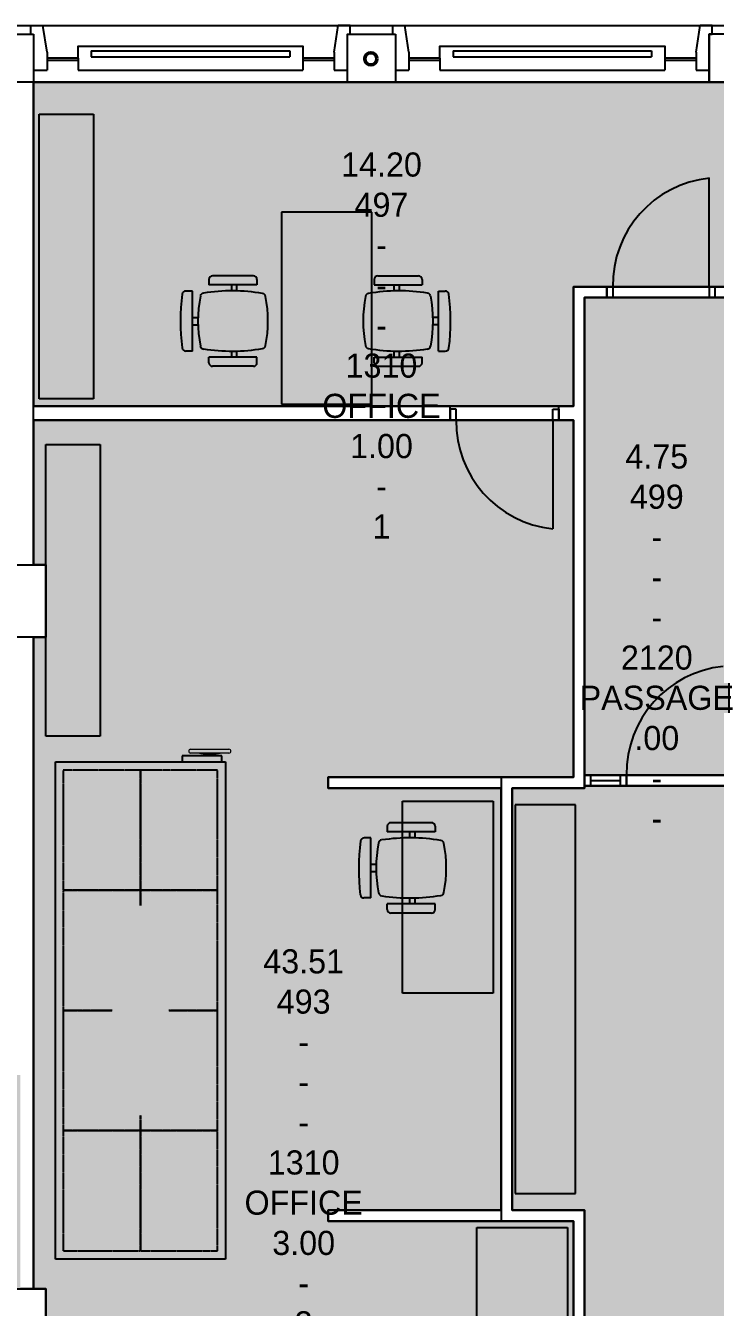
# Model space of a CAD drawing. Header units: millimetres. Extents: x -48614 to 110435, y -11020 to 74943.
# Drawn here: x 12606 to 18322, y 47426 to 58051 of the extents above; entities that cross this region are included whole.
import ezdxf

# ---------------------------------------------------------------- set-up
doc = ezdxf.new("R2010")
doc.units = ezdxf.units.MM
doc.header["$PDSIZE"] = 5
doc.linetypes.add('HIDDEN2', pattern=[4.7625, 3.175, -1.5875])
for name, color, linetype in [('BRICK_WALLS_P4', 1, 'Continuous'), ('COLUMNS_P5', 5, 'Continuous'), ('DR', 8, 'Continuous'), ('FURNITURE', 40, 'Continuous'), ('GROS$', 1, 'Continuous'), ('HL-TMP', 7, 'Continuous'), ('RM$', 5, 'Continuous'), ('RM$TXT', 5, 'Continuous'), ('SHOPFITTING', 4, 'Continuous'), ('WA', 6, 'Continuous'), ('WA_EXT', 7, 'Continuous'), ('WN', 4, 'Continuous')]:
    doc.layers.add(name, color=color, linetype=linetype)

msp = doc.modelspace()

# ---------------------------------------------------------------- hatches: boundary and pattern name
at = {"layer": 'HL-TMP', "true_color": 0x666666}
h = msp.add_hatch(color=251, dxfattribs=at)
h.paths.add_polyline_path([(-42888, 12736), (-47228, 12736), (-47228, 12581), (-47428, 12581), (-47428, 9981), (-42888, 9981)], flags=0)
h.paths.add_polyline_path([(-42888, 9266), (-42888, 9871), (-47228, 9871), (-47228, 9581), (-47428, 9581), (-47428, 6981), (-47228, 6981), (-47228, 6831), (-42888, 6831)], flags=0)
h.paths.add_polyline_path([(-5258, 3071), (-8418, 3071), (-8418, -2874), (-5258, -2874)], flags=0)
h.paths.add_polyline_path([(6362, 3071), (3202, 3071), (3202, -2859), (6362, -2859)], flags=0)
h.paths.add_polyline_path([(31772, 9581), (31747, 9581), (30172, 9581), (24672, 9581), (24672, 7598), (24838, 7198), (25639, 6397), (26039, 6231), (30405, 6231), (30805, 6397), (31607, 7198), (31772, 7598)], flags=0)
h.paths.add_polyline_path([(31772, 43464), (31607, 43864), (30805, 44665), (30405, 44831), (26039, 44831), (25639, 44665), (24838, 43864), (24672, 43464), (24672, 41481), (26272, 41481), (31772, 41481)], flags=0)
h.paths.add_polyline_path([(-26728, 43464), (-26893, 43864), (-27695, 44665), (-28095, 44831), (-32461, 44831), (-32861, 44665), (-33662, 43864), (-33828, 43464), (-33828, 41081), (-32228, 41081), (-32228, 41481), (-26728, 41481)], flags=0)
h.paths.add_polyline_path([(-26728, 9581), (-33828, 9581), (-33828, 7598), (-33662, 7198), (-32861, 6397), (-32461, 6231), (-28095, 6231), (-27695, 6397), (-26893, 7198), (-26728, 7598)], flags=0)
h.paths.add_polyline_path([(79131, 39384), (73720, 42522), (73018, 41311), (72967, 41224), (74182, 40520), (74682, 40230), (74682, 36332), (72967, 35337), (73720, 34040), (79131, 37177), (79774, 38281)], flags=0)
h.paths.add_polyline_path([(-3017, 35830), (-7028, 35146), (-7028, 32215), (-2628, 31465), (-2628, 32864), (-5578, 33367), (-5578, 33995), (-2785, 34471)], flags=0)
h.paths.add_polyline_path([(4972, 35146), (572, 35896), (572, 34498), (3522, 33995), (3522, 33367), (730, 32891), (962, 31532), (4972, 32215)], flags=0)
h.paths.add_polyline_path([(-21428, 30826), (-17703, 30826), (-17703, 30736), (-17675, 30736), (-17675, 27736), (-14934, 27736), (-14928, 27736), (-14928, 27581), (-14673, 27581), (-14673, 24981), (-14928, 24981), (-14928, 24581), (-14673, 24581), (-14673, 21981), (-14928, 21981), (-14928, 21581), (-14673, 21581), (-14673, 18981), (-14928, 18981), (-14928, 18581), (-14673, 18581), (-14673, 15981), (-14928, 15981), (-14928, 15581), (-14673, 15581), (-14673, 12981), (-14928, 12981), (-14928, 12803), (-19273, 12803), (-19273, 12826), (-21428, 12826)], flags=0)
h.paths.add_polyline_path([(12562, 46981), (12172, 46981), (12172, 47581), (12562, 47581), (12562, 49351), (8647, 49351), (8647, 41191), (12272, 41191), (12272, 41681), (12562, 41681)], flags=0)
h.paths.add_polyline_path([(322, 3071), (-2378, 3071), (-2378, 841), (-2378, -1759), (-2378, -3054), (322, -3054), (322, -359)], flags=0)
h.paths.add_polyline_path([(18437, 53689), (18437, 54756), (18437, 55796), (18322, 55796), (17237, 55796), (17237, 51839), (18437, 51839)], flags=0)
h.paths.add_polyline_path([(35012, 45726), (33772, 45726), (33772, 45581), (33473, 45581), (33473, 42981), (33772, 42981), (33772, 42581), (33527, 42581), (33527, 41481), (33772, 41481), (33772, 41191), (36562, 41191), (36562, 43301), (35012, 43301)], flags=0)
h.paths.add_polyline_path([(-35553, 41081), (-38828, 41081), (-40278, 41081), (-40278, 42031), (-40278, 43133), (-40278, 44404), (-40278, 47416), (-40278, 50416), (-40278, 53416), (-40278, 54836), (-40228, 54836), (-40228, 59416), (-40228, 63266), (-40228, 65226), (-42828, 65226), (-42828, 64931), (-42828, 62416), (-42828, 54836), (-42778, 54836), (-42778, 41451), (-42778, 41226), (-47428, 41226), (-47428, 39981), (-47228, 39981), (-47228, 36981), (-35553, 36981)], flags=0)
h.paths.add_polyline_path([(-26553, 41081), (-26728, 41081), (-32228, 41081), (-33828, 41081), (-34228, 41081), (-35503, 41081), (-35503, 36981), (-35228, 36981), (-35228, 36631), (-34228, 36631), (-34228, 36981), (-33828, 36981), (-33828, 36691), (-30578, 36691), (-30578, 36981), (-29978, 36981), (-29978, 36691), (-29366, 36691), (-26728, 36691), (-26728, 36981), (-26553, 36981)], flags=0)
h.paths.add_polyline_path([(24447, 41081), (24272, 41081), (23172, 41081), (18437, 41081), (18437, 41081), (17237, 41081), (10222, 41081), (1917, 41081), (-3973, 41081), (-6973, 41081), (-14728, 41081), (-14728, 46981), (-14828, 46981), (-14828, 47581), (-14728, 47581), (-14728, 52981), (-14828, 52981), (-14828, 53581), (-14728, 53581), (-14728, 57581), (-23328, 57581), (-23328, 56196), (-24428, 56196), (-24828, 56196), (-24828, 41081), (-25228, 41081), (-26328, 41081), (-26503, 41081), (-26503, 36981), (-24628, 36981), (-24628, 36883), (-16857, 36883), (-16857, 30826), (-16403, 30826), (-16403, 30736), (-17585, 30736), (-17585, 27916), (-17585, 27826), (-14928, 27826), (-14928, 27981), (-14328, 27981), (-14328, 30581), (-14928, 30581), (-14928, 30981), (-14328, 30981), (-14328, 33581), (-14928, 33581), (-14928, 33981), (-14328, 33981), (-14328, 36581), (-14928, 36581), (-14928, 36981), (-14728, 36981), (-14728, 37181), (-14328, 37181), (-14328, 36581), (-11728, 36581), (-11728, 37181), (-11328, 37181), (-11328, 36581), (-8728, 36581), (-8728, 37181), (-8328, 37181), (-8328, 36931), (-8150, 36931), (-8000, 36696), (-6057, 36696), (-5907, 36931), (-5728, 36931), (-5728, 37181), (-5328, 37181), (-5328, 36931), (-5150, 36931), (-5000, 36696), (-3057, 36696), (-2907, 36931), (-2728, 36931), (-2728, 37181), (-2328, 37181), (272, 37181), (672, 37181), (672, 36931), (852, 36931), (1002, 36696), (2945, 36696), (3095, 36931), (3272, 36931), (3272, 37181), (3672, 37181), (3672, 36931), (3852, 36931), (4002, 36696), (5945, 36696), (6095, 36931), (6272, 36931), (6272, 37181), (12272, 37181), (12672, 37181), (12672, 36981), (12872, 36981), (12872, 33836), (15532, 33836), (16377, 33836), (16377, 36981), (24447, 36981)], flags=0)
h.paths.add_polyline_path([(18437, 51557), (18437, 51749), (17237, 51749), (17237, 51731), (16637, 51731), (16637, 48231), (17237, 48231), (17237, 43683), (17237, 43683), (17237, 41081), (18437, 41081), (18437, 41680), (18437, 47456)], flags=0)
h.paths.add_polyline_path([(45417, 39581), (45172, 39581), (45172, 39726), (40672, 39726), (40672, 41081), (38172, 41081), (38062, 41081), (33772, 41081), (33172, 41081), (31772, 41081), (30172, 41081), (26272, 41081), (24497, 41081), (24497, 36981), (24672, 36981), (24672, 36691), (27922, 36691), (27922, 36981), (28522, 36981), (28522, 36691), (30734, 36691), (31772, 36691), (31772, 36981), (32172, 36981), (32172, 36836), (33172, 36836), (33172, 36981), (38172, 36981), (43472, 36981), (45172, 36981), (45172, 37431), (45417, 37431)], flags=0)
h.paths.add_polyline_path([(40672, 62416), (40672, 65226), (40225, 65226), (38172, 65226), (38172, 63616), (38172, 60616), (38172, 57616), (38172, 54616), (38172, 45254), (38172, 43983), (38172, 42481), (38172, 41191), (40672, 41191), (40672, 41416), (40672, 44416), (40672, 47416), (40672, 50416), (40672, 56416), (40672, 59416)], flags=0)
h.paths.add_polyline_path([(57087, 42327), (57087, 42377), (55725, 42377), (55725, 42327), (55725, 40877), (57087, 40877)], flags=0)
h.paths.add_polyline_path([(57087, 35685), (55725, 35685), (55725, 35635), (55725, 34185), (57087, 34185)], flags=0)
h.paths.add_polyline_path([(40672, 11416), (40672, 29416), (40672, 32446), (40672, 36871), (38172, 36871), (38172, 36346), (38172, 33646), (38172, 27616), (38172, 21616), (38172, 18616), (38172, 15616), (38172, 12581), (32172, 12581), (32037, 12581), (32037, 12509), (32037, 10061), (32037, 9981), (32172, 9981), (38172, 9981), (38172, 6188), (38172, 836), (38997, 836), (40672, 836)], flags=0)
h.paths.add_polyline_path([(22772, 9931), (21852, 9931), (21852, 9561), (21672, 9561), (21672, 9381), (21492, 9381), (21492, 8561), (22772, 8561)], flags=0)
h.paths.add_polyline_path([(17102, 4031), (16122, 4031), (16122, 3196), (17102, 3196)], flags=0)
h.paths.add_polyline_path([(-26553, 12581), (-26728, 12581), (-26728, 12581), (-26728, 12581), (-28493, 12581), (-29110, 13198), (-30245, 13198), (-30245, 13198), (-31445, 13198), (-32063, 12581), (-32836, 12581), (-33698, 12581), (-35503, 12581), (-35503, 9981), (-35178, 9981), (-35178, 9981), (-33828, 9981), (-26553, 9981)], flags=0)
h.paths.add_polyline_path([(-34048, 15698), (-35228, 15698), (-35228, 15581), (-35303, 15581), (-35303, 14166), (-35303, 12981), (-34048, 12981)], flags=0)
h.paths.add_polyline_path([(-40168, 29107), (-40168, 31306), (-42798, 31306), (-42798, 28747), (-42798, 25881), (-42798, 23396), (-42798, 21710), (-42798, 18889), (-42288, 18889), (-42288, 16231), (-42288, 12794), (-40168, 12794), (-40168, 12826), (-40168, 15891), (-38714, 15891), (-38714, 16791), (-38935, 16791), (-40168, 16791), (-40168, 20788)], flags=0)
h.paths.add_polyline_path([(4694, -4072), (3582, -4072), (3582, -5174), (4693, -5174)], flags=0)
h.paths.add_polyline_path([(31852, 12581), (31747, 12581), (31747, 12756), (30117, 12756), (30117, 12581), (30007, 12581), (29626, 12984), (29314, 13315), (29232, 13401), (27332, 13401), (27212, 13401), (26819, 12984), (26437, 12581), (26327, 12581), (26327, 12756), (24697, 12756), (24697, 12581), (24537, 12581), (24537, 9981), (24697, 9981), (30172, 9981), (30172, 9581), (31747, 9581), (31747, 9981), (31852, 9981)], flags=0)
h.paths.add_polyline_path([(42572, 73381), (42372, 73381), (42372, 74331), (38172, 74331), (38172, 65336), (40225, 65336), (40772, 65336), (40772, 65631), (41172, 65631), (41172, 65331), (42322, 65331), (42322, 66281), (42522, 66281), (42522, 67281), (42372, 67281), (42372, 67881), (42522, 67881), (42522, 71781), (42372, 71781), (42372, 72037), (39851, 72037), (39851, 70504), (40788, 70504), (40788, 70474), (40788, 67281), (39826, 67281), (39826, 71615), (39827, 72062), (42372, 72062), (42372, 72381), (42572, 72381)], flags=0)
h.paths.add_polyline_path([(22572, 26446), (21487, 26446), (21487, 25512), (21487, 25476), (22572, 25476)], flags=0)
h.paths.add_polyline_path([(-37518, 16791), (-38624, 16791), (-38624, 15891), (-37518, 15891)], flags=0)
h.paths.add_polyline_path([(-2583, -3094), (-5038, -3094), (-5038, -4759), (-5038, -5209), (-4188, -5209), (-2583, -5209)], flags=0)
h.paths.add_polyline_path([(-25128, 18581), (-25228, 18581), (-25228, 18698), (-26508, 18698), (-26508, 17679), (-26466, 17637), (-26466, 17285), (-26508, 17285), (-26508, 15863), (-25868, 15863), (-25228, 15863), (-25228, 15981), (-25128, 15981)], flags=0)
at = {"layer": 'HL-TMP', "true_color": 0xffff00}
h = msp.add_hatch(color=2, dxfattribs=at)
h.paths.add_polyline_path([(45472, 30581), (45172, 30581), (45172, 30736), (40782, 30736), (40782, 29416), (40782, 27836), (45172, 27836), (45172, 27981), (45472, 27981)], flags=0)
h.paths.add_polyline_path([(45372, 53226), (40782, 53226), (40782, 50416), (40782, 50336), (45372, 50336), (45372, 51581), (45172, 51581), (45172, 51981), (45372, 51981)], flags=0)
h.paths.add_polyline_path([(45372, 57581), (45172, 57581), (45172, 57726), (40782, 57726), (40782, 56416), (40782, 53336), (45372, 53336), (45372, 54581), (45172, 54581), (45172, 54981), (45372, 54981)], flags=0)
h.paths.add_polyline_path([(22872, -5409), (22772, -5409), (22772, -5019), (22872, -5019), (22872, -4793), (19412, -4793), (18362, -4793), (18362, -5563), (18362, -9499), (22762, -9499), (22762, -8419), (22772, -8419), (22772, -8019), (22872, -8019)], flags=0)
h.paths.add_polyline_path([(38062, 9871), (33772, 9871), (33772, 8081), (33472, 8081), (33472, 6981), (33772, 6981), (33772, 6581), (33473, 6581), (33473, 5336), (36875, 5336), (36875, 5226), (33473, 5226), (33473, 3981), (33772, 3981), (33772, 3581), (33473, 3581), (33473, 981), (33772, 981), (33772, 836), (38062, 836), (38062, 6188)], flags=0)
h.paths.add_polyline_path([(37907, -274), (37907, 726), (33772, 726), (33772, 581), (33472, 581), (33473, -2019), (33772, -2019), (33772, -2419), (33472, -2419), (33473, -3730), (33512, -3769), (34762, -3769), (34762, -3369), (37907, -3369)], flags=0)
h.paths.add_polyline_path([(40917, 726), (38997, 726), (38017, 726), (38017, -274), (38017, -3369), (38162, -3369), (38162, -3769), (38376, -3769), (38843, -4235), (38989, -4296), (39945, -4296), (40092, -4235), (40558, -3769), (40772, -3769), (40772, -3369), (40917, -3369), (40917, -1124)], flags=0)
h.paths.add_polyline_path([(45372, 581), (45172, 581), (45172, 726), (41027, 726), (41027, -1124), (41027, -3369), (44172, -3369), (44172, -3769), (45433, -3769), (45472, -3730), (45472, -2419), (45172, -2419), (45172, -2019), (45372, -2019)], flags=0)
h.paths.add_polyline_path([(45372, 21581), (45172, 21581), (45172, 21981), (45372, 21981), (45372, 23336), (45272, 23336), (45272, 23226), (43072, 23226), (43072, 23336), (45372, 23336), (45372, 24581), (45172, 24581), (45172, 24981), (45372, 24981), (45372, 27581), (45172, 27581), (45172, 27746), (40782, 27746), (40782, 11416), (40782, 836), (45172, 836), (45172, 981), (45372, 981), (45372, 3581), (45172, 3581), (45172, 3981), (45372, 3981), (45372, 5226), (43172, 5226), (43172, 5336), (45372, 5336), (45372, 6581), (45172, 6581), (45172, 6981), (45372, 6981), (45372, 9581), (45172, 9581), (45172, 9726), (43172, 9726), (43172, 9836), (45172, 9836), (45172, 9981), (45372, 9981), (45372, 12581), (45172, 12581), (45172, 12981), (45372, 12981), (45372, 14336), (45272, 14336), (45272, 14226), (43072, 14226), (43072, 14336), (45372, 14336), (45372, 15581), (45172, 15581), (45172, 15981), (45372, 15981), (45372, 18581), (45172, 18581), (45172, 18726), (43172, 18726), (43172, 18836), (45172, 18836), (45172, 18981), (45372, 18981)], flags=0)
h.paths.add_polyline_path([(38062, 15616), (38062, 15726), (33772, 15726), (33772, 12691), (38062, 12691)], flags=0)
h.paths.add_polyline_path([(38062, 18616), (38062, 18726), (33772, 18726), (33772, 18581), (33447, 18581), (33447, 15981), (33772, 15981), (33772, 15836), (38062, 15836)], flags=0)
h.paths.add_polyline_path([(38062, 21616), (38062, 21726), (33772, 21726), (33772, 21581), (33447, 21581), (33447, 18981), (33772, 18981), (33772, 18836), (38062, 18836)], flags=0)
h.paths.add_polyline_path([(6407, -5224), (5507, -5224), (3582, -5224), (3582, -9509), (6407, -9509)], flags=0)
h.paths.add_polyline_path([(-7083, 44171), (-4083, 44171), (-4083, 41191), (-5328, 41191), (-5328, 41681), (-7083, 41681)], flags=0)
h.paths.add_polyline_path([(4472, 52641), (4472, 52871), (2027, 52871), (2027, 47581), (2027, 41681), (2027, 41191), (3272, 41191), (3272, 41681), (3562, 41681), (3562, 44611), (4472, 44611), (4472, 47226), (3772, 47226), (3772, 46981), (3172, 46981), (3172, 47581), (3772, 47581), (3772, 47336), (4472, 47336)], flags=0)
h.paths.add_polyline_path([(6902, 44501), (3672, 44501), (3672, 41191), (6902, 41191), (6902, 42151)], flags=0)
h.paths.add_polyline_path([(38062, 62226), (33572, 62226), (33572, 60981), (33772, 60981), (33772, 60581), (33572, 60581), (33572, 59336), (33772, 59336), (36462, 59336), (38062, 59336), (38062, 60616)], flags=0)
h.paths.add_polyline_path([(38062, 63616), (38062, 64931), (34772, 64931), (34772, 65331), (33512, 65331), (33473, 65291), (33472, 63981), (33772, 63981), (33772, 63581), (33572, 63581), (33572, 62336), (38062, 62336)], flags=0)
h.paths.add_polyline_path([(-42888, 27666), (-47228, 27666), (-47228, 27581), (-47428, 27581), (-47428, 24981), (-47228, 24981), (-47228, 24891), (-42888, 24891), (-42888, 25881)], flags=0)
h.paths.add_polyline_path([(-42888, 23396), (-42888, 24801), (-47228, 24801), (-47228, 24581), (-47428, 24581), (-47428, 21981), (-47228, 21981), (-47228, 21889), (-42888, 21889)], flags=0)
h.paths.add_polyline_path([(-42888, 21710), (-42888, 21799), (-47228, 21799), (-47228, 21581), (-47428, 21581), (-47428, 18981), (-47228, 18981), (-47228, 18889), (-42888, 18889)], flags=0)
h.paths.add_polyline_path([(-42378, 16231), (-42378, 18799), (-47228, 18799), (-47228, 18581), (-47428, 18581), (-47428, 15981), (-47228, 15981), (-47228, 15581), (-47428, 15581), (-47428, 12981), (-47228, 12981), (-47228, 12826), (-42378, 12826)], flags=0)
h.paths.add_polyline_path([(-44128, 631), (-44128, 726), (-47228, 726), (-47228, 581), (-47428, 581), (-47428, -2019), (-47228, -2019), (-47228, -2419), (-47527, -2419), (-47527, -3730), (-47488, -3769), (-46228, -3769), (-46228, -3369), (-44128, -3369)], flags=0)
h.paths.add_polyline_path([(45372, 42581), (45172, 42581), (45172, 42981), (45372, 42981), (45372, 44226), (40782, 44226), (40782, 41416), (40782, 39836), (45172, 39836), (45172, 39981), (45372, 39981)], flags=0)
h.paths.add_polyline_path([(-42888, 54726), (-42938, 54726), (-42938, 56306), (-47428, 56306), (-47428, 54981), (-47228, 54981), (-47228, 54581), (-47428, 54581), (-47428, 51981), (-47228, 51981), (-47228, 51845), (-42888, 51845), (-42888, 53416)], flags=0)
h.paths.add_polyline_path([(-35828, 63981), (-35528, 63981), (-35528, 65291), (-35567, 65331), (-36828, 65331), (-36828, 64931), (-40118, 64931), (-40118, 63266), (-40118, 60836), (-35828, 60836), (-35828, 60981), (-35628, 60981), (-35628, 63581), (-35828, 63581)], flags=0)
h.paths.add_polyline_path([(-35628, 60581), (-35828, 60581), (-35828, 60726), (-40118, 60726), (-40118, 59416), (-40118, 57836), (-39218, 57836), (-35828, 57836), (-35828, 57981), (-35628, 57981)], flags=0)
h.paths.add_polyline_path([(-35628, 57581), (-35828, 57581), (-35828, 57726), (-39218, 57726), (-40118, 57726), (-40118, 54836), (-35828, 54836), (-35828, 54981), (-35628, 54981)], flags=0)
h.paths.add_polyline_path([(-35628, 54581), (-35828, 54581), (-35828, 54726), (-40168, 54726), (-40168, 53416), (-40168, 51836), (-35828, 51836), (-35828, 51981), (-35628, 51981)], flags=0)
h.paths.add_polyline_path([(-35628, 51581), (-35828, 51581), (-35828, 51726), (-40168, 51726), (-40168, 50416), (-40168, 48836), (-35828, 48836), (-35828, 48981), (-35628, 48981)], flags=0)
h.paths.add_polyline_path([(-37831, 48726), (-35828, 48726), (-35828, 48581), (-35669, 48581), (-35628, 48581), (-35628, 45981), (-35828, 45981), (-35828, 45836), (-38863, 45836), (-38863, 47018), (-37831, 47018)], flags=0)
h.paths.add_polyline_path([(-35528, 3581), (-35828, 3581), (-35828, 3726), (-40168, 3726), (-40168, 2431), (-40168, 836), (-35828, 836), (-35828, 981), (-35528, 981)], flags=0)
h.paths.add_polyline_path([(-35528, 581), (-35828, 581), (-35828, 726), (-40168, 726), (-40168, -569), (-40168, -664), (-40108, -664), (-40108, -3369), (-36818, -3369), (-36818, -3769), (-35567, -3769), (-35528, -3730), (-35528, -2419), (-35828, -2419), (-35828, -2019), (-35528, -2019)], flags=0)
h.paths.add_polyline_path([(-40218, -774), (-41948, -774), (-44018, -774), (-44018, -3369), (-42828, -3369), (-42828, -3769), (-42614, -3769), (-42147, -4235), (-42001, -4296), (-41045, -4296), (-40898, -4235), (-40432, -3769), (-40218, -3769)], flags=0)
h.paths.add_polyline_path([(-21490, 9871), (-23328, 9871), (-23328, 9501), (-23728, 9501), (-23728, 9871), (-25118, 9871), (-25118, 8481), (-24828, 8481), (-24828, 8081), (-24818, 8081), (-24818, 6826), (-21490, 6826)], flags=0)
h.paths.add_polyline_path([(-21490, 6736), (-24818, 6736), (-24818, 3836), (-21490, 3836)], flags=0)
h.paths.add_polyline_path([(-20593, 3726), (-24818, 3726), (-24818, 2481), (-24828, 2481), (-24828, 691), (-20593, 691), (-20593, 1568)], flags=0)
h.paths.add_polyline_path([(-20573, 581), (-24818, 581), (-24818, -519), (-24828, -519), (-24828, -2174), (-21428, -2174), (-20573, -2174)], flags=0)
h.paths.add_polyline_path([(-20573, -5264), (-21428, -5264), (-24818, -5264), (-24818, -9509), (-20728, -9509), (-20573, -9509)], flags=0)
h.paths.add_polyline_path([(-11628, 8436), (-13278, 8436), (-14328, 8436), (-14328, 3196), (-13390, 3196), (-11628, 3196)], flags=0)
h.paths.add_polyline_path([(-8978, 7538), (-8608, 7538), (-8608, 8436), (-8742, 8436), (-8742, 8440), (-9578, 8440), (-11428, 8440), (-11428, 3196), (-8978, 3196)], flags=0)
h.paths.add_polyline_path([(-2583, -6569), (-4623, -6569), (-4623, -6629), (-5473, -6629), (-5473, -9509), (-2583, -9509)], flags=0)
h.paths.add_polyline_path([(12362, 2976), (11137, 2976), (9587, 2976), (9587, 2266), (9327, 2266), (9327, 2976), (6582, 2976), (6582, -2219), (12362, -2219)], flags=0)
h.paths.add_polyline_path([(10882, 5657), (11151, 5657), (11151, 7029), (11110, 7029), (11110, 7077), (8815, 7077), (8815, 7029), (8773, 7029), (8773, 5657), (9042, 5657), (9042, 5257), (8482, 5257), (8482, 5657), (8751, 5657), (8751, 7029), (8710, 7029), (8710, 7077), (6412, 7077), (6412, 5657), (6642, 5657), (6642, 5257), (6582, 5257), (6582, 3196), (11137, 3196), (12582, 3196), (16012, 3196), (16012, 4081), (17162, 4081), (17162, 5081), (17162, 5276), (17862, 5276), (17862, 7077), (16015, 7077), (16015, 7029), (15973, 7029), (15973, 5657), (16242, 5657), (16242, 5257), (15682, 5257), (15682, 5657), (15951, 5657), (15951, 7029), (15910, 7029), (15910, 7077), (13615, 7077), (13615, 7029), (13573, 7029), (13573, 5657), (13842, 5657), (13842, 5257), (13282, 5257), (13282, 5657), (13551, 5657), (13551, 7029), (13510, 7029), (13510, 7077), (11215, 7077), (11215, 7029), (11173, 7029), (11173, 5657), (11442, 5657), (11442, 5257), (10882, 5257)], flags=0)
h.paths.add_polyline_path([(-42888, 47416), (-42888, 51735), (-47228, 51735), (-47228, 51581), (-47428, 51581), (-47428, 48981), (-47228, 48981), (-47228, 48581), (-47428, 48581), (-47428, 45981), (-47228, 45981), (-47228, 45581), (-47428, 45581), (-47428, 44336), (-42888, 44336)], flags=0)
h.paths.add_polyline_path([(-42888, 44226), (-47428, 44226), (-47428, 42981), (-47228, 42981), (-47228, 42581), (-47428, 42581), (-47428, 41336), (-42888, 41336), (-42888, 41451)], flags=0)
h.paths.add_polyline_path([(17147, 54781), (16125, 54781), (12672, 54781), (12672, 53581), (12772, 53581), (12772, 52981), (12672, 52981), (12672, 47581), (12772, 47581), (12772, 46981), (12672, 46981), (12672, 44481), (17147, 44481), (17147, 48141), (15112, 48141), (15112, 48231), (16547, 48231), (16547, 51731), (15112, 51731), (15112, 51821), (17147, 51821)], flags=0)
h.paths.add_polyline_path([(17147, 43683), (17147, 44391), (12672, 44391), (12672, 41171), (17147, 41171)], flags=0)
h.paths.add_polyline_path([(22772, 47241), (18622, 47241), (18622, 41680), (18622, 41261), (22772, 41261)], flags=0)
h.paths.add_polyline_path([(22772, 50081), (18527, 50081), (18527, 47456), (22772, 47456)], flags=0)
h.paths.add_polyline_path([(22772, 54666), (18527, 54666), (18527, 53689), (18527, 50171), (22772, 50171)], flags=0)
h.paths.add_polyline_path([(18437, 57581), (12672, 57581), (12672, 54896), (16125, 54896), (17147, 54896), (17147, 55886), (18322, 55886), (18437, 55886)], flags=0)
h.paths.add_polyline_path([(38062, 54616), (38062, 54726), (33772, 54726), (33772, 54581), (33572, 54581), (33572, 51981), (33772, 51981), (33772, 51581), (33572, 51581), (33572, 48981), (33772, 48981), (33772, 48581), (33572, 48581), (33572, 45981), (33772, 45981), (33772, 45836), (38062, 45836)], flags=0)

# ---------------------------------------------------------------- linework, layer by layer
at = {"layer": 'BRICK_WALLS_P4', "linetype": 'Continuous'}
for p, q in [((12672, 57581), (12562, 57581)), ((12672, 53581), (12672, 57581)), ((12562, 53581), (12672, 53581)), ((12672, 52981), (12562, 52981)), ((12672, 47581), (12672, 52981)), ((12672, 47581), (12562, 47581))]:
    msp.add_line(p, q, dxfattribs=at)
at = {"layer": 'COLUMNS_P5', "linetype": 'Continuous', "lineweight": -3}
for points in [[(12672, 57981), (12672, 57581), (12272, 57581), (12272, 57981)], [(15672, 57981), (15672, 57581), (15272, 57581), (15272, 57981)], [(12772, 53581), (12772, 52981), (12172, 52981), (12172, 53581)], [(12172, 47581), (12772, 47581), (12772, 46981), (12172, 46981)]]:
    msp.add_lwpolyline(points, close=True, dxfattribs=at)
msp.add_lwpolyline([(18562, 57581), (18672, 57581), (18672, 57981), (18272, 57981), (18272, 57581), (18672, 57581)], dxfattribs=at)
at = {"layer": 'COLUMNS_P5', "linetype": 'Continuous', "lineweight": 50}
msp.add_circle((15467, 57776), 50, dxfattribs=at)
at = {"layer": 'DR'}
for p, q in [((18272, 55886), (18272, 56786)), ((17422, 55796), (17422, 55886)), ((17422, 55886), (17472, 55886)), ((17472, 55886), (17472, 55796)), ((18272, 55886), (18272, 55796)), ((18322, 55886), (18272, 55886)), ((18322, 55796), (18322, 55886)), ((17472, 55796), (17422, 55796)), ((18272, 55796), (18322, 55796)), ((16175, 54871), (16125, 54871)), ((16125, 54871), (16125, 54781)), ((16175, 54781), (16175, 54871)), ((16975, 54781), (16975, 54871)), ((16975, 54871), (17025, 54871)), ((17025, 54871), (17025, 54781)), ((16125, 54781), (16175, 54781)), ((17025, 54781), (16975, 54781)), ((16975, 54781), (16975, 53881)), ((17237, 51749), (17237, 51839)), ((17237, 51839), (17287, 51839)), ((17287, 51749), (17237, 51749)), ((17287, 51839), (17287, 51749)), ((17537, 51749), (17537, 51839)), ((17537, 51839), (17587, 51839)), ((17587, 51749), (17537, 51749)), ((17587, 51839), (17587, 51749))]:
    msp.add_line(p, q, dxfattribs=at)
for centre, start, end in [((18363, 55900), 95.8367, 180.8959), ((17065, 54767), 179.1041, 264.1633), ((18478, 51853), 95.8367, 180.8959)]:
    msp.add_arc(centre, 891, start, end, dxfattribs=at)
at = {"layer": 'FURNITURE'}
for p, q in [((12718, 57318), (13168, 57318)), ((12718, 54957), (12718, 57318)), ((13168, 57318), (13168, 54957)), ((15476, 56504), (14726, 56504)), ((14726, 56504), (14726, 54913)), ((15476, 54913), (15476, 56504)), ((14125, 55947), (14125, 55901)), ((14523, 55901), (14125, 55901)), ((14493, 55977), (14155, 55977)), ((14314, 55851), (14314, 55901)), ((14357, 55851), (14357, 55901)), ((14523, 55947), (14523, 55901)), ((15494, 55947), (15494, 55901)), ((15494, 55901), (15891, 55901)), ((15524, 55977), (15861, 55977)), ((15659, 55851), (15659, 55901)), ((15703, 55851), (15703, 55901)), ((15891, 55947), (15891, 55901)), ((13989, 55851), (13933, 55851)), ((13989, 55353), (13989, 55851)), ((16027, 55353), (16027, 55851)), ((16027, 55851), (16083, 55851)), ((13989, 55632), (14034, 55632)), ((13989, 55572), (14034, 55572)), ((16027, 55632), (15983, 55632)), ((16027, 55572), (15983, 55572)), ((13989, 55353), (13933, 55353)), ((14125, 55257), (14125, 55303)), ((14523, 55303), (14125, 55303)), ((14314, 55303), (14314, 55353)), ((14357, 55303), (14357, 55354)), ((14523, 55257), (14523, 55303)), ((15494, 55303), (15891, 55303)), ((15494, 55257), (15494, 55303)), ((15659, 55303), (15659, 55354)), ((15703, 55303), (15703, 55353)), ((15891, 55257), (15891, 55303)), ((16027, 55353), (16084, 55353)), ((14493, 55227), (14155, 55227)), ((15524, 55227), (15861, 55227)), ((13168, 54957), (12718, 54957)), ((14726, 54913), (15476, 54913)), ((12774, 54579), (13224, 54579)), ((12774, 52162), (12774, 54579)), ((13224, 54579), (13224, 52162)), ((13224, 52162), (12774, 52162)), ((15730, 51623), (16480, 51623)), ((15730, 50031), (15730, 51623)), ((16480, 51623), (16480, 50031)), ((17162, 51591), (16662, 51591)), ((16662, 51591), (16662, 48371)), ((17162, 48371), (17162, 51591)), ((15970, 51444), (15633, 51444)), ((15467, 51318), (15411, 51318)), ((15467, 50820), (15467, 51318)), ((15603, 51414), (15603, 51368)), ((16000, 51368), (15603, 51368)), ((15791, 51318), (15791, 51368)), ((15835, 51318), (15835, 51368)), ((16000, 51414), (16000, 51368)), ((15467, 51099), (15512, 51099)), ((15467, 51039), (15512, 51039)), ((15467, 50820), (15410, 50820)), ((15791, 50770), (15791, 50820)), ((15835, 50770), (15835, 50821)), ((15603, 50724), (15603, 50770)), ((16000, 50770), (15603, 50770)), ((15970, 50694), (15633, 50694)), ((16000, 50724), (16000, 50770)), ((16480, 50031), (15730, 50031)), ((16662, 48371), (17162, 48371)), ((16346, 48089), (17096, 48089)), ((16346, 46497), (16346, 48089)), ((17096, 48089), (17096, 46497))]:
    msp.add_line(p, q, dxfattribs=at)
for centre, radius, start, end in [((14155, 55947), 30, 90, 180), ((14493, 55947), 30, 0, 90), ((15524, 55947), 30, 90, 180), ((15861, 55947), 30, 0, 90), ((15658, 55599), 1769, 172.6588, 187.1324), ((13933, 55821), 30, 90, 172.6588), ((15112, 55602), 1078, 168.8966, 191.1034), ((14083, 55804), 30, 98.5924, 168.8966), ((14313, 54283), 1569, 80.567, 98.5924), ((14565, 55801), 30, 10.9065, 80.567), ((13536, 55602), 1078, 349.0935, 10.9065), ((16481, 55602), 1078, 169.0935, 190.9065), ((15451, 55801), 30, 99.433, 169.0935), ((15703, 54283), 1569, 81.4076, 99.433), ((15933, 55804), 30, 11.1034, 81.4076), ((14905, 55602), 1078, 348.8966, 11.1034), ((16083, 55821), 30, 7.3412, 90), ((14359, 55599), 1769, 352.8676, 7.3412), ((13933, 55383), 30, 187.1324, 270), ((14083, 55400), 30, 191.1034, 261.4076), ((14313, 56922), 1569, 261.4076, 279.433), ((14565, 55404), 30, 279.433, 349.0935), ((15451, 55404), 30, 190.9065, 260.567), ((15703, 56922), 1569, 260.567, 278.5924), ((15933, 55400), 30, 278.5924, 348.8966), ((16084, 55383), 30, 270, 352.8676), ((14155, 55257), 30, 180, 270), ((14493, 55257), 30, 270, 0), ((15524, 55257), 30, 180, 270), ((15861, 55257), 30, 270, 0), ((15633, 51414), 30, 90, 180), ((15970, 51414), 30, 0, 90), ((15411, 51288), 30, 90, 172.6588), ((15791, 49749), 1569, 80.567, 98.5924), ((17135, 51066), 1769, 172.6588, 187.1324), ((16589, 51069), 1078, 168.8966, 191.1034), ((15561, 51271), 30, 98.5924, 168.8966), ((16043, 51267), 30, 10.9065, 80.567), ((15014, 51069), 1078, 349.0935, 10.9065), ((15410, 50850), 30, 187.1324, 270), ((15561, 50867), 30, 191.1034, 261.4076), ((15791, 52389), 1569, 261.4076, 279.433), ((16043, 50871), 30, 279.433, 349.0935), ((15633, 50724), 30, 180, 270), ((15970, 50724), 30, 270, 0)]:
    msp.add_arc(centre, radius, start, end, dxfattribs=at)
at = {"layer": 'GROS$', "linetype": 'Continuous', "flags": 128}
msp.add_lwpolyline([(3196, 58051), (23242, 58051)], dxfattribs=at)
at = {"layer": 'GROS$'}
for points in [[(17237, 42833), (17237, 48231), (16637, 48231), (16637, 51731), (17237, 51731), (17237, 51749), (17537, 51749), (17587, 51749), (17587, 51839), (17237, 51839), (17237, 55796), (17422, 55796), (17422, 55886), (17147, 55886), (17147, 54896), (13363, 54896), (12672, 54896), (12672, 57581), (18437, 57581)], [(18437, 55886), (17422, 55886), (17422, 55796), (18437, 55796)], [(12772, 46981), (12772, 47581), (12672, 47581), (12672, 52981), (12772, 52981), (12772, 53581), (12672, 53581), (12672, 54781), (17147, 54781), (17147, 51821), (15112, 51821), (15112, 51731), (16547, 51731), (16547, 48475), (16547, 48231), (15112, 48231), (15112, 48141), (17147, 48141), (17147, 44481)], [(18437, 51839), (17587, 51839), (17587, 51749), (18437, 51749)]]:
    msp.add_lwpolyline(points, dxfattribs=at)
at = {"layer": 'RM$'}
for points in [[(18437, 57581), (12672, 57581), (12672, 54896), (16125, 54896), (17147, 54896), (17147, 55886), (18322, 55886), (18437, 55886)], [(18437, 53689), (18437, 54756), (18437, 55796), (18322, 55796), (17237, 55796), (17237, 51839), (18437, 51839)], [(17147, 54781), (16125, 54781), (12672, 54781), (12672, 53581), (12772, 53581), (12772, 52981), (12672, 52981), (12672, 47581), (12772, 47581), (12772, 46981), (12672, 46981), (12672, 44481), (17147, 44481), (17147, 48141), (15112, 48141), (15112, 48231), (16547, 48231), (16547, 51731), (15112, 51731), (15112, 51821), (17147, 51821)], [(18437, 51557), (18437, 51749), (17237, 51749), (17237, 51731), (16637, 51731), (16637, 48231), (17237, 48231), (17237, 43683), (17237, 43683), (17237, 41081), (18437, 41081), (18437, 41680), (18437, 47456)]]:
    msp.add_lwpolyline(points, close=True, dxfattribs=at)
at = {"layer": 'SHOPFITTING', "linetype": 'Continuous'}
for p, q in [((13904, 51999), (13904, 51949)), ((14231, 51999), (13904, 51999)), ((14178, 52014), (14083, 52014)), ((14083, 52014), (14083, 52004)), ((14083, 52004), (14178, 52004)), ((14178, 52004), (14178, 52014)), ((14231, 51949), (14231, 51999)), ((13904, 51949), (14231, 51949))]:
    msp.add_line(p, q, dxfattribs=at)
at = {"layer": 'SHOPFITTING', "lineweight": 5}
for p, q in [((13973, 52053), (14291, 52053)), ((14291, 52021), (13973, 52021)), ((14084, 52014), (14047, 52021)), ((14047, 52021), (14048, 52020)), ((14048, 52020), (14049, 52020)), ((14049, 52020), (14051, 52020)), ((14051, 52020), (14052, 52020)), ((14052, 52020), (14054, 52019)), ((14054, 52019), (14055, 52019)), ((14055, 52019), (14056, 52019)), ((14056, 52019), (14057, 52019)), ((14057, 52019), (14059, 52018)), ((14059, 52018), (14060, 52018)), ((14060, 52018), (14061, 52018)), ((14061, 52018), (14062, 52018)), ((14062, 52018), (14064, 52017)), ((14064, 52020), (14063, 52021)), ((14064, 52020), (14064, 52020)), ((14065, 52020), (14064, 52020)), ((14064, 52017), (14065, 52017)), ((14066, 52020), (14065, 52020)), ((14065, 52020), (14065, 52020)), ((14065, 52017), (14066, 52017)), ((14066, 52020), (14066, 52020)), ((14067, 52020), (14066, 52020)), ((14066, 52017), (14067, 52017)), ((14068, 52020), (14067, 52020)), ((14067, 52020), (14067, 52020)), ((14067, 52017), (14068, 52017)), ((14068, 52020), (14068, 52020)), ((14069, 52020), (14068, 52020)), ((14068, 52017), (14069, 52016)), ((14069, 52019), (14069, 52020)), ((14070, 52019), (14069, 52019)), ((14069, 52016), (14070, 52016)), ((14071, 52019), (14070, 52019)), ((14070, 52016), (14071, 52016)), ((14072, 52019), (14071, 52019)), ((14071, 52019), (14071, 52019)), ((14071, 52016), (14072, 52016)), ((14073, 52019), (14072, 52019)), ((14072, 52019), (14072, 52019)), ((14072, 52016), (14073, 52016)), ((14073, 52021), (14074, 52020)), ((14074, 52019), (14073, 52019)), ((14073, 52019), (14073, 52019)), ((14073, 52016), (14074, 52015)), ((14074, 52020), (14074, 52020)), ((14074, 52020), (14075, 52020)), ((14075, 52018), (14074, 52019)), ((14074, 52019), (14074, 52019)), ((14074, 52019), (14074, 52019)), ((14074, 52015), (14075, 52015)), ((14075, 52020), (14076, 52020)), ((14075, 52018), (14076, 52018)), ((14075, 52018), (14075, 52018)), ((14076, 52015), (14075, 52015)), ((14076, 52020), (14076, 52020)), ((14076, 52020), (14077, 52020)), ((14076, 52018), (14077, 52018)), ((14077, 52015), (14076, 52015)), ((14077, 52020), (14077, 52020)), ((14077, 52020), (14078, 52020)), ((14077, 52018), (14078, 52018)), ((14077, 52015), (14077, 52015)), ((14078, 52015), (14077, 52015)), ((14078, 52020), (14079, 52020)), ((14078, 52018), (14079, 52018)), ((14078, 52018), (14078, 52018)), ((14079, 52015), (14078, 52015)), ((14078, 52015), (14078, 52015)), ((14079, 52020), (14080, 52019)), ((14079, 52020), (14079, 52020)), ((14079, 52018), (14079, 52018)), ((14079, 52018), (14080, 52018)), ((14080, 52015), (14079, 52015)), ((14079, 52015), (14079, 52015)), ((14080, 52019), (14081, 52019)), ((14080, 52019), (14080, 52019)), ((14080, 52018), (14081, 52017)), ((14080, 52014), (14080, 52015)), ((14081, 52014), (14080, 52014)), ((14081, 52019), (14081, 52019)), ((14081, 52019), (14082, 52019)), ((14081, 52017), (14082, 52017)), ((14081, 52017), (14081, 52017)), ((14081, 52014), (14081, 52014)), ((14082, 52014), (14081, 52014)), ((14082, 52019), (14083, 52019)), ((14082, 52017), (14083, 52017)), ((14082, 52017), (14082, 52017)), ((14083, 52014), (14082, 52014)), ((14082, 52014), (14082, 52014)), ((14083, 52019), (14084, 52019)), ((14083, 52019), (14083, 52019)), ((14083, 52017), (14084, 52017)), ((14084, 52014), (14083, 52014)), ((14083, 52014), (14083, 52014)), ((14084, 52019), (14084, 52019)), ((14084, 52019), (14085, 52019)), ((14084, 52017), (14084, 52017)), ((14084, 52017), (14085, 52017)), ((14084, 52014), (14087, 52014)), ((14085, 52014), (14084, 52014)), ((14084, 52014), (14084, 52014)), ((14085, 52019), (14085, 52018)), ((14085, 52018), (14086, 52018)), ((14085, 52017), (14085, 52017)), ((14085, 52017), (14086, 52017)), ((14086, 52014), (14085, 52014)), ((14085, 52014), (14085, 52014)), ((14085, 52014), (14085, 52014)), ((14086, 52018), (14087, 52018)), ((14086, 52018), (14086, 52018)), ((14086, 52017), (14087, 52017)), ((14086, 52017), (14086, 52017)), ((14086, 52017), (14086, 52017)), ((14087, 52014), (14086, 52014)), ((14086, 52014), (14086, 52014)), ((14088, 52018), (14087, 52018)), ((14087, 52017), (14088, 52017)), ((14087, 52017), (14087, 52017)), ((14087, 52014), (14087, 52014)), ((14088, 52014), (14087, 52014)), ((14089, 52018), (14088, 52018)), ((14088, 52018), (14088, 52018)), ((14088, 52017), (14088, 52017)), ((14088, 52017), (14088, 52017)), ((14088, 52017), (14101, 52017)), ((14101, 52014), (14088, 52014)), ((14090, 52018), (14089, 52018)), ((14091, 52018), (14090, 52018)), ((14090, 52018), (14090, 52018)), ((14092, 52017), (14091, 52018)), ((14091, 52018), (14091, 52018)), ((14093, 52017), (14092, 52017)), ((14094, 52017), (14093, 52017)), ((14093, 52017), (14093, 52017)), ((14095, 52017), (14094, 52017)), ((14096, 52017), (14095, 52017)), ((14095, 52017), (14095, 52017)), ((14097, 52017), (14096, 52017)), ((14098, 52017), (14097, 52017)), ((14097, 52017), (14097, 52017)), ((14099, 52017), (14098, 52017)), ((14099, 52017), (14099, 52017)), ((14100, 52017), (14099, 52017)), ((14101, 52017), (14100, 52017)), ((14100, 52017), (14100, 52017)), ((14101, 52017), (14102, 52017)), ((14101, 52017), (14101, 52017)), ((14102, 52017), (14101, 52017)), ((14103, 52014), (14101, 52014)), ((14102, 52017), (14102, 52017)), ((14102, 52017), (14103, 52017)), ((14103, 52017), (14104, 52017)), ((14103, 52017), (14103, 52017)), ((14103, 52014), (14158, 52014)), ((14104, 52014), (14103, 52014)), ((14104, 52017), (14104, 52017)), ((14104, 52017), (14105, 52017)), ((14104, 52014), (14104, 52014)), ((14105, 52014), (14104, 52014)), ((14105, 52017), (14105, 52017)), ((14105, 52017), (14106, 52017)), ((14106, 52014), (14105, 52014)), ((14105, 52014), (14105, 52014)), ((14105, 52014), (14105, 52014)), ((14106, 52017), (14106, 52017)), ((14106, 52017), (14106, 52017)), ((14106, 52017), (14107, 52017)), ((14107, 52014), (14106, 52014)), ((14106, 52014), (14106, 52014)), ((14106, 52014), (14106, 52014)), ((14107, 52017), (14108, 52017)), ((14107, 52017), (14107, 52017)), ((14107, 52017), (14107, 52017)), ((14107, 52017), (14107, 52017)), ((14108, 52014), (14107, 52014)), ((14107, 52014), (14107, 52014)), ((14107, 52014), (14107, 52014)), ((14107, 52014), (14107, 52014)), ((14107, 52014), (14107, 52014)), ((14108, 52018), (14108, 52018)), ((14108, 52018), (14108, 52018)), ((14108, 52017), (14108, 52018)), ((14108, 52018), (14109, 52018)), ((14108, 52017), (14108, 52017)), ((14108, 52015), (14108, 52015)), ((14108, 52015), (14108, 52014)), ((14108, 52015), (14108, 52015)), ((14108, 52015), (14108, 52015)), ((14109, 52015), (14108, 52015)), ((14108, 52014), (14108, 52014)), ((14108, 52014), (14108, 52014)), ((14109, 52021), (14109, 52020)), ((14109, 52020), (14109, 52020)), ((14109, 52020), (14109, 52019)), ((14109, 52020), (14109, 52020)), ((14109, 52020), (14109, 52020)), ((14109, 52020), (14109, 52020)), ((14109, 52020), (14109, 52020)), ((14109, 52020), (14109, 52020)), ((14109, 52020), (14109, 52020)), ((14109, 52020), (14109, 52020)), ((14109, 52020), (14109, 52020)), ((14109, 52019), (14109, 52019)), ((14109, 52019), (14109, 52019)), ((14109, 52019), (14109, 52019)), ((14109, 52019), (14109, 52019)), ((14109, 52019), (14109, 52019)), ((14109, 52019), (14109, 52019)), ((14109, 52019), (14109, 52019)), ((14109, 52019), (14109, 52019)), ((14109, 52019), (14109, 52019)), ((14109, 52019), (14109, 52018)), ((14109, 52018), (14109, 52018)), ((14109, 52018), (14109, 52018)), ((14109, 52018), (14109, 52018)), ((14109, 52018), (14109, 52018)), ((14109, 52018), (14109, 52018)), ((14109, 52018), (14110, 52018)), ((14109, 52018), (14109, 52018)), ((14109, 52017), (14109, 52018)), ((14109, 52016), (14109, 52017)), ((14109, 52017), (14109, 52017)), ((14109, 52017), (14109, 52017)), ((14109, 52017), (14109, 52017)), ((14109, 52017), (14109, 52017)), ((14109, 52015), (14109, 52016)), ((14109, 52016), (14109, 52016)), ((14109, 52016), (14109, 52016)), ((14109, 52016), (14109, 52016)), ((14109, 52016), (14109, 52016)), ((14109, 52015), (14109, 52015)), ((14109, 52015), (14109, 52015)), ((14109, 52015), (14109, 52015)), ((14109, 52015), (14109, 52015)), ((14110, 52020), (14110, 52021)), ((14110, 52019), (14110, 52020)), ((14110, 52020), (14110, 52020)), ((14110, 52020), (14110, 52020)), ((14110, 52020), (14110, 52020)), ((14110, 52019), (14110, 52019)), ((14110, 52018), (14110, 52019)), ((14110, 52019), (14110, 52019)), ((14110, 52019), (14110, 52019)), ((14110, 52018), (14110, 52018)), ((14110, 52018), (14110, 52018)), ((14151, 52021), (14151, 52020)), ((14151, 52020), (14151, 52020)), ((14151, 52020), (14151, 52020)), ((14151, 52020), (14151, 52020)), ((14151, 52020), (14151, 52019)), ((14151, 52019), (14151, 52018)), ((14151, 52019), (14151, 52019)), ((14151, 52019), (14151, 52019)), ((14151, 52019), (14151, 52019)), ((14151, 52018), (14151, 52018)), ((14151, 52018), (14152, 52018)), ((14151, 52018), (14151, 52018)), ((14152, 52020), (14152, 52020)), ((14152, 52020), (14152, 52021)), ((14152, 52020), (14152, 52020)), ((14152, 52020), (14152, 52020)), ((14152, 52019), (14152, 52020)), ((14152, 52020), (14152, 52020)), ((14152, 52020), (14152, 52020)), ((14152, 52020), (14152, 52020)), ((14152, 52020), (14152, 52020)), ((14152, 52020), (14152, 52020)), ((14152, 52020), (14152, 52020)), ((14152, 52020), (14152, 52020)), ((14152, 52018), (14152, 52019)), ((14152, 52019), (14152, 52019)), ((14152, 52019), (14152, 52019)), ((14152, 52019), (14152, 52019)), ((14152, 52019), (14152, 52019)), ((14152, 52019), (14152, 52019)), ((14152, 52019), (14152, 52019)), ((14152, 52019), (14152, 52019)), ((14152, 52019), (14152, 52019)), ((14152, 52019), (14152, 52019)), ((14152, 52019), (14152, 52019)), ((14152, 52018), (14152, 52018)), ((14152, 52018), (14152, 52018)), ((14152, 52018), (14152, 52018)), ((14152, 52018), (14153, 52018)), ((14152, 52018), (14152, 52017)), ((14152, 52018), (14152, 52018)), ((14152, 52017), (14152, 52017)), ((14152, 52017), (14152, 52017)), ((14152, 52017), (14152, 52017)), ((14152, 52017), (14152, 52016)), ((14152, 52017), (14152, 52017)), ((14152, 52016), (14152, 52016)), ((14152, 52016), (14152, 52016)), ((14152, 52016), (14152, 52016)), ((14152, 52016), (14152, 52015)), ((14152, 52016), (14152, 52016)), ((14152, 52015), (14152, 52015)), ((14152, 52015), (14152, 52015)), ((14153, 52015), (14152, 52015)), ((14152, 52015), (14152, 52015)), ((14152, 52015), (14152, 52015)), ((14153, 52018), (14153, 52018)), ((14153, 52018), (14153, 52018)), ((14153, 52018), (14153, 52018)), ((14153, 52018), (14153, 52017)), ((14153, 52017), (14154, 52017)), ((14153, 52015), (14153, 52015)), ((14153, 52015), (14153, 52015)), ((14153, 52014), (14153, 52015)), ((14153, 52015), (14153, 52015)), ((14153, 52015), (14153, 52015)), ((14153, 52014), (14153, 52014)), ((14154, 52014), (14153, 52014)), ((14154, 52017), (14154, 52017)), ((14154, 52017), (14155, 52017)), ((14154, 52017), (14154, 52017)), ((14154, 52014), (14154, 52014)), ((14154, 52014), (14154, 52014)), ((14155, 52014), (14154, 52014)), ((14154, 52014), (14154, 52014)), ((14155, 52017), (14156, 52017)), ((14155, 52017), (14155, 52017)), ((14155, 52017), (14155, 52017)), ((14155, 52014), (14155, 52014)), ((14155, 52014), (14155, 52014)), ((14156, 52014), (14155, 52014)), ((14156, 52017), (14156, 52017)), ((14156, 52017), (14157, 52017)), ((14157, 52014), (14156, 52014)), ((14156, 52014), (14156, 52014)), ((14156, 52014), (14156, 52014)), ((14157, 52017), (14157, 52017)), ((14157, 52017), (14158, 52017)), ((14157, 52014), (14157, 52014)), ((14158, 52014), (14157, 52014)), ((14158, 52017), (14159, 52017)), ((14158, 52017), (14158, 52017)), ((14158, 52014), (14158, 52014)), ((14160, 52014), (14158, 52014)), ((14159, 52017), (14159, 52017)), ((14159, 52017), (14160, 52017)), ((14160, 52017), (14160, 52017)), ((14160, 52017), (14174, 52017)), ((14174, 52014), (14160, 52014)), ((14163, 52017), (14162, 52017)), ((14164, 52017), (14163, 52017)), ((14163, 52017), (14163, 52017)), ((14165, 52017), (14164, 52017)), ((14164, 52017), (14164, 52017)), ((14166, 52017), (14165, 52017)), ((14166, 52017), (14166, 52017)), ((14167, 52017), (14166, 52017)), ((14168, 52017), (14167, 52017)), ((14169, 52017), (14168, 52017)), ((14168, 52017), (14168, 52017)), ((14170, 52017), (14169, 52017)), ((14171, 52017), (14170, 52017)), ((14172, 52017), (14171, 52017)), ((14171, 52017), (14171, 52017)), ((14173, 52017), (14172, 52017)), ((14174, 52018), (14173, 52018)), ((14173, 52018), (14173, 52017)), ((14175, 52018), (14174, 52018)), ((14174, 52017), (14175, 52017)), ((14174, 52017), (14174, 52017)), ((14176, 52014), (14174, 52014)), ((14176, 52018), (14175, 52018)), ((14175, 52017), (14175, 52017)), ((14175, 52017), (14176, 52017)), ((14177, 52018), (14176, 52018)), ((14176, 52018), (14176, 52018)), ((14176, 52017), (14176, 52017)), ((14176, 52017), (14176, 52017)), ((14176, 52017), (14177, 52017)), ((14176, 52014), (14179, 52014)), ((14177, 52014), (14176, 52014)), ((14176, 52014), (14176, 52014)), ((14176, 52014), (14176, 52014)), ((14178, 52018), (14177, 52018)), ((14177, 52017), (14178, 52017)), ((14177, 52017), (14177, 52017)), ((14177, 52014), (14177, 52014)), ((14178, 52014), (14177, 52014)), ((14177, 52014), (14177, 52014)), ((14178, 52018), (14178, 52018)), ((14178, 52018), (14179, 52018)), ((14178, 52017), (14178, 52017)), ((14178, 52017), (14179, 52017)), ((14179, 52014), (14178, 52014)), ((14178, 52014), (14178, 52014)), ((14179, 52014), (14217, 52021)), ((14179, 52019), (14180, 52019)), ((14179, 52018), (14179, 52019)), ((14179, 52017), (14179, 52017)), ((14179, 52017), (14180, 52017)), ((14180, 52014), (14179, 52014)), ((14179, 52014), (14179, 52014)), ((14180, 52019), (14181, 52019)), ((14180, 52019), (14180, 52019)), ((14180, 52017), (14181, 52017)), ((14180, 52017), (14180, 52017)), ((14180, 52014), (14180, 52014)), ((14181, 52014), (14180, 52014)), ((14180, 52014), (14180, 52014)), ((14181, 52019), (14182, 52019)), ((14181, 52019), (14181, 52019)), ((14181, 52017), (14182, 52017)), ((14181, 52014), (14181, 52014)), ((14182, 52014), (14181, 52014)), ((14182, 52019), (14182, 52019)), ((14182, 52019), (14183, 52019)), ((14182, 52017), (14183, 52018)), ((14182, 52017), (14182, 52017)), ((14183, 52015), (14182, 52014)), ((14182, 52014), (14182, 52014)), ((14183, 52019), (14184, 52019)), ((14183, 52018), (14183, 52018)), ((14183, 52018), (14184, 52018)), ((14183, 52015), (14183, 52015)), ((14184, 52015), (14183, 52015)), ((14184, 52019), (14184, 52019)), ((14184, 52019), (14185, 52019)), ((14184, 52018), (14185, 52018)), ((14184, 52015), (14184, 52015)), ((14185, 52015), (14184, 52015)), ((14185, 52019), (14185, 52020)), ((14185, 52020), (14186, 52020)), ((14185, 52018), (14185, 52018)), ((14185, 52018), (14186, 52018)), ((14186, 52015), (14185, 52015)), ((14185, 52015), (14185, 52015)), ((14186, 52020), (14186, 52020)), ((14186, 52020), (14187, 52020)), ((14186, 52018), (14187, 52018)), ((14187, 52015), (14186, 52015)), ((14187, 52020), (14187, 52020)), ((14187, 52020), (14188, 52020)), ((14188, 52018), (14187, 52018)), ((14187, 52018), (14187, 52018)), ((14187, 52015), (14188, 52015)), ((14188, 52020), (14188, 52020)), ((14188, 52020), (14189, 52020)), ((14189, 52019), (14188, 52018)), ((14188, 52018), (14188, 52018)), ((14188, 52015), (14189, 52016)), ((14189, 52020), (14190, 52020)), ((14189, 52020), (14189, 52020)), ((14190, 52019), (14189, 52019)), ((14189, 52019), (14189, 52019)), ((14189, 52016), (14190, 52016)), ((14190, 52020), (14191, 52020)), ((14190, 52019), (14190, 52019)), ((14191, 52019), (14190, 52019)), ((14190, 52016), (14191, 52016)), ((14191, 52020), (14191, 52021)), ((14191, 52019), (14191, 52019)), ((14192, 52019), (14191, 52019)), ((14191, 52016), (14192, 52016)), ((14192, 52019), (14192, 52019)), ((14193, 52019), (14192, 52019)), ((14192, 52016), (14193, 52016)), ((14194, 52019), (14193, 52019)), ((14193, 52016), (14194, 52017)), ((14194, 52020), (14194, 52019)), ((14195, 52020), (14194, 52020)), ((14194, 52017), (14195, 52017)), ((14195, 52020), (14195, 52020)), ((14196, 52020), (14195, 52020)), ((14195, 52017), (14197, 52017)), ((14197, 52020), (14196, 52020)), ((14196, 52020), (14196, 52020)), ((14198, 52020), (14197, 52020)), ((14197, 52017), (14198, 52017)), ((14198, 52020), (14198, 52020)), ((14199, 52020), (14198, 52020)), ((14198, 52017), (14199, 52017)), ((14200, 52021), (14199, 52020)), ((14199, 52020), (14199, 52020)), ((14199, 52017), (14200, 52018)), ((14200, 52018), (14201, 52018)), ((14201, 52018), (14203, 52018)), ((14203, 52018), (14204, 52018)), ((14204, 52018), (14205, 52019)), ((14205, 52019), (14207, 52019)), ((14207, 52019), (14208, 52019)), ((14208, 52019), (14209, 52019)), ((14209, 52019), (14211, 52020)), ((14211, 52020), (14212, 52020)), ((14212, 52020), (14214, 52020)), ((14214, 52020), (14215, 52020)), ((14215, 52020), (14217, 52021))]:
    msp.add_line(p, q, dxfattribs=at)
at = {"layer": 'SHOPFITTING'}
for p, q in [((12852, 47827), (12852, 51949)), ((12852, 51949), (14262, 51949)), ((14262, 51949), (14262, 47827)), ((14262, 47827), (12852, 47827))]:
    msp.add_line(p, q, dxfattribs=at)
at = {"layer": 'SHOPFITTING', "linetype": 'HIDDEN2', "ltscale": 0.25}
for p, q in [((13557, 51880), (12917, 51880)), ((12917, 51880), (12917, 50884)), ((13557, 50884), (13557, 51880)), ((14197, 51880), (13557, 51880)), ((13557, 51880), (13557, 50884)), ((14197, 50884), (14197, 51880)), ((13557, 50884), (12917, 50884)), ((12917, 50884), (12917, 49888)), ((12917, 50884), (13557, 50884)), ((13557, 50756), (13557, 50884)), ((13557, 50884), (13557, 50756)), ((13557, 50884), (14197, 50884)), ((14197, 50884), (13557, 50884)), ((14197, 49888), (14197, 50884)), ((12917, 49888), (13322, 49888)), ((12917, 49888), (12917, 48892)), ((13322, 49888), (12917, 49888)), ((14197, 49888), (13793, 49888)), ((13793, 49888), (14197, 49888)), ((14197, 48892), (14197, 49888)), ((13557, 49019), (13557, 48892)), ((13557, 48892), (13557, 49019)), ((12917, 48892), (12917, 47896)), ((13557, 48892), (12917, 48892)), ((12917, 48892), (13557, 48892)), ((13557, 47896), (13557, 48892)), ((13557, 48892), (14197, 48892)), ((13557, 48892), (13557, 47896)), ((14197, 48892), (13557, 48892)), ((14197, 47896), (14197, 48892)), ((12917, 47896), (13557, 47896)), ((13557, 47896), (14197, 47896))]:
    msp.add_line(p, q, dxfattribs=at)
at = {"layer": 'SHOPFITTING', "lineweight": 5}
for centre, start, end in [((13973, 52037), 90, 270), ((14291, 52037), 270, 90)]:
    msp.add_arc(centre, 16, start, end, dxfattribs=at)
at = {"layer": 'SHOPFITTING', "linetype": 'Continuous'}
msp.add_point((13904, 51949), dxfattribs=at)
at = {"layer": 'WA'}
for p, q in [((17147, 55886), (17147, 54896)), ((17422, 55886), (17147, 55886)), ((17422, 55796), (17422, 55886)), ((17237, 55796), (17237, 51731)), ((17422, 55796), (17237, 55796)), ((16125, 54896), (12672, 54896)), ((16125, 54781), (16125, 54896)), ((17147, 54896), (17025, 54896)), ((17025, 54781), (17025, 54896)), ((16125, 54781), (12672, 54781)), ((17147, 54781), (17025, 54781)), ((17147, 54781), (17147, 51821)), ((15112, 51821), (16547, 51821)), ((15112, 51821), (15112, 51731)), ((17147, 51821), (16547, 51821)), ((16547, 51821), (16547, 48141)), ((15112, 51731), (16547, 51731)), ((17237, 51731), (16637, 51731)), ((16637, 51731), (16637, 48231)), ((15112, 48231), (15112, 48141)), ((15112, 48231), (16547, 48231)), ((15112, 48141), (16547, 48141)), ((16547, 48141), (17147, 48141)), ((17237, 48231), (16637, 48231)), ((17147, 48141), (17147, 43683)), ((17237, 48231), (17237, 43683))]:
    msp.add_line(p, q, dxfattribs=at)
at = {"layer": 'WA_EXT', "linetype": 'Continuous'}
for p, q in [((12649, 58051), (12748, 58051)), ((12649, 57981), (12649, 58051)), ((12783, 57831), (12748, 58051)), ((15162, 57831), (15196, 58051)), ((15296, 58051), (15196, 58051)), ((15296, 57981), (15296, 58051)), ((15649, 58051), (15748, 58051)), ((15649, 57981), (15649, 58051)), ((15783, 57831), (15748, 58051)), ((18162, 57831), (18196, 58051)), ((18296, 58051), (18196, 58051)), ((18296, 57981), (18296, 58051)), ((12649, 57981), (12672, 57981)), ((12672, 57981), (12672, 57581)), ((15272, 57581), (15272, 57981)), ((15272, 57981), (15296, 57981)), ((15649, 57981), (15672, 57981)), ((15672, 57981), (15672, 57581)), ((18272, 57581), (18272, 57981)), ((18272, 57981), (18296, 57981)), ((12783, 57831), (12783, 57681)), ((13150, 57841), (13150, 57791)), ((13150, 57841), (14794, 57841)), ((14794, 57841), (14794, 57791)), ((15162, 57831), (15162, 57681)), ((15783, 57831), (15783, 57681)), ((16150, 57841), (16150, 57791)), ((16150, 57841), (17794, 57841)), ((17794, 57841), (17794, 57791)), ((18162, 57831), (18162, 57681)), ((13040, 57781), (13040, 57681)), ((13150, 57791), (14794, 57791)), ((14904, 57781), (14904, 57681)), ((16040, 57781), (16040, 57681)), ((16150, 57791), (17794, 57791)), ((17904, 57781), (17904, 57681)), ((12672, 57681), (12783, 57681)), ((13040, 57681), (14904, 57681)), ((15162, 57681), (15272, 57681)), ((15672, 57681), (15783, 57681)), ((16040, 57681), (17904, 57681)), ((18162, 57681), (18272, 57681)), ((12672, 57581), (15272, 57581)), ((15672, 57581), (18272, 57581))]:
    msp.add_line(p, q, dxfattribs=at)
for points in [[(13040, 57781), (13040, 57881), (14904, 57881), (14904, 57781)], [(16040, 57781), (16040, 57881), (17904, 57881), (17904, 57781)]]:
    msp.add_lwpolyline(points, dxfattribs=at)
at = {"layer": 'WN', "linetype": 'Continuous'}
for p, q in [((12748, 58051), (15196, 58051)), ((15748, 58051), (18196, 58051)), ((13040, 57781), (12783, 57781)), ((13040, 57761), (12783, 57761)), ((15162, 57781), (14904, 57781)), ((15162, 57761), (14904, 57761)), ((16040, 57781), (15783, 57781)), ((16040, 57761), (15783, 57761)), ((18162, 57781), (17904, 57781)), ((18162, 57761), (17904, 57761)), ((13759, 57681), (13759, 57680)), ((14186, 57681), (14186, 57680)), ((16759, 57681), (16759, 57680)), ((17186, 57681), (17186, 57680))]:
    msp.add_line(p, q, dxfattribs=at)
at = {"layer": 'WN'}
for p, q in [((17537, 51839), (17287, 51839)), ((17287, 51794), (17537, 51794)), ((17537, 51749), (17287, 51749))]:
    msp.add_line(p, q, dxfattribs=at)

# ---------------------------------------------------------------- texts
at = {"layer": 'RM$TXT', "char_height": 200, "attachment_point": 8}
for s, insert in [('14.20^M^J497^M^J-^M^J-^M^J-^M^J1310^M^JOFFICE^M^J1.00^M^J-^M^J1^M^J', (15555, 53799)), ('4.75^M^J499^M^J-^M^J-^M^J-^M^J2120^M^JPASSAGE^M^J.00^M^J-^M^J-^M^J', (17837, 51379)), ('43.51^M^J493^M^J-^M^J-^M^J-^M^J1310^M^JOFFICE^M^J3.00^M^J-^M^J3^M^J', (14910, 47191))]:
    msp.add_mtext(s, dxfattribs=dict(at, insert=insert))

doc.saveas('drawing.dxf')
